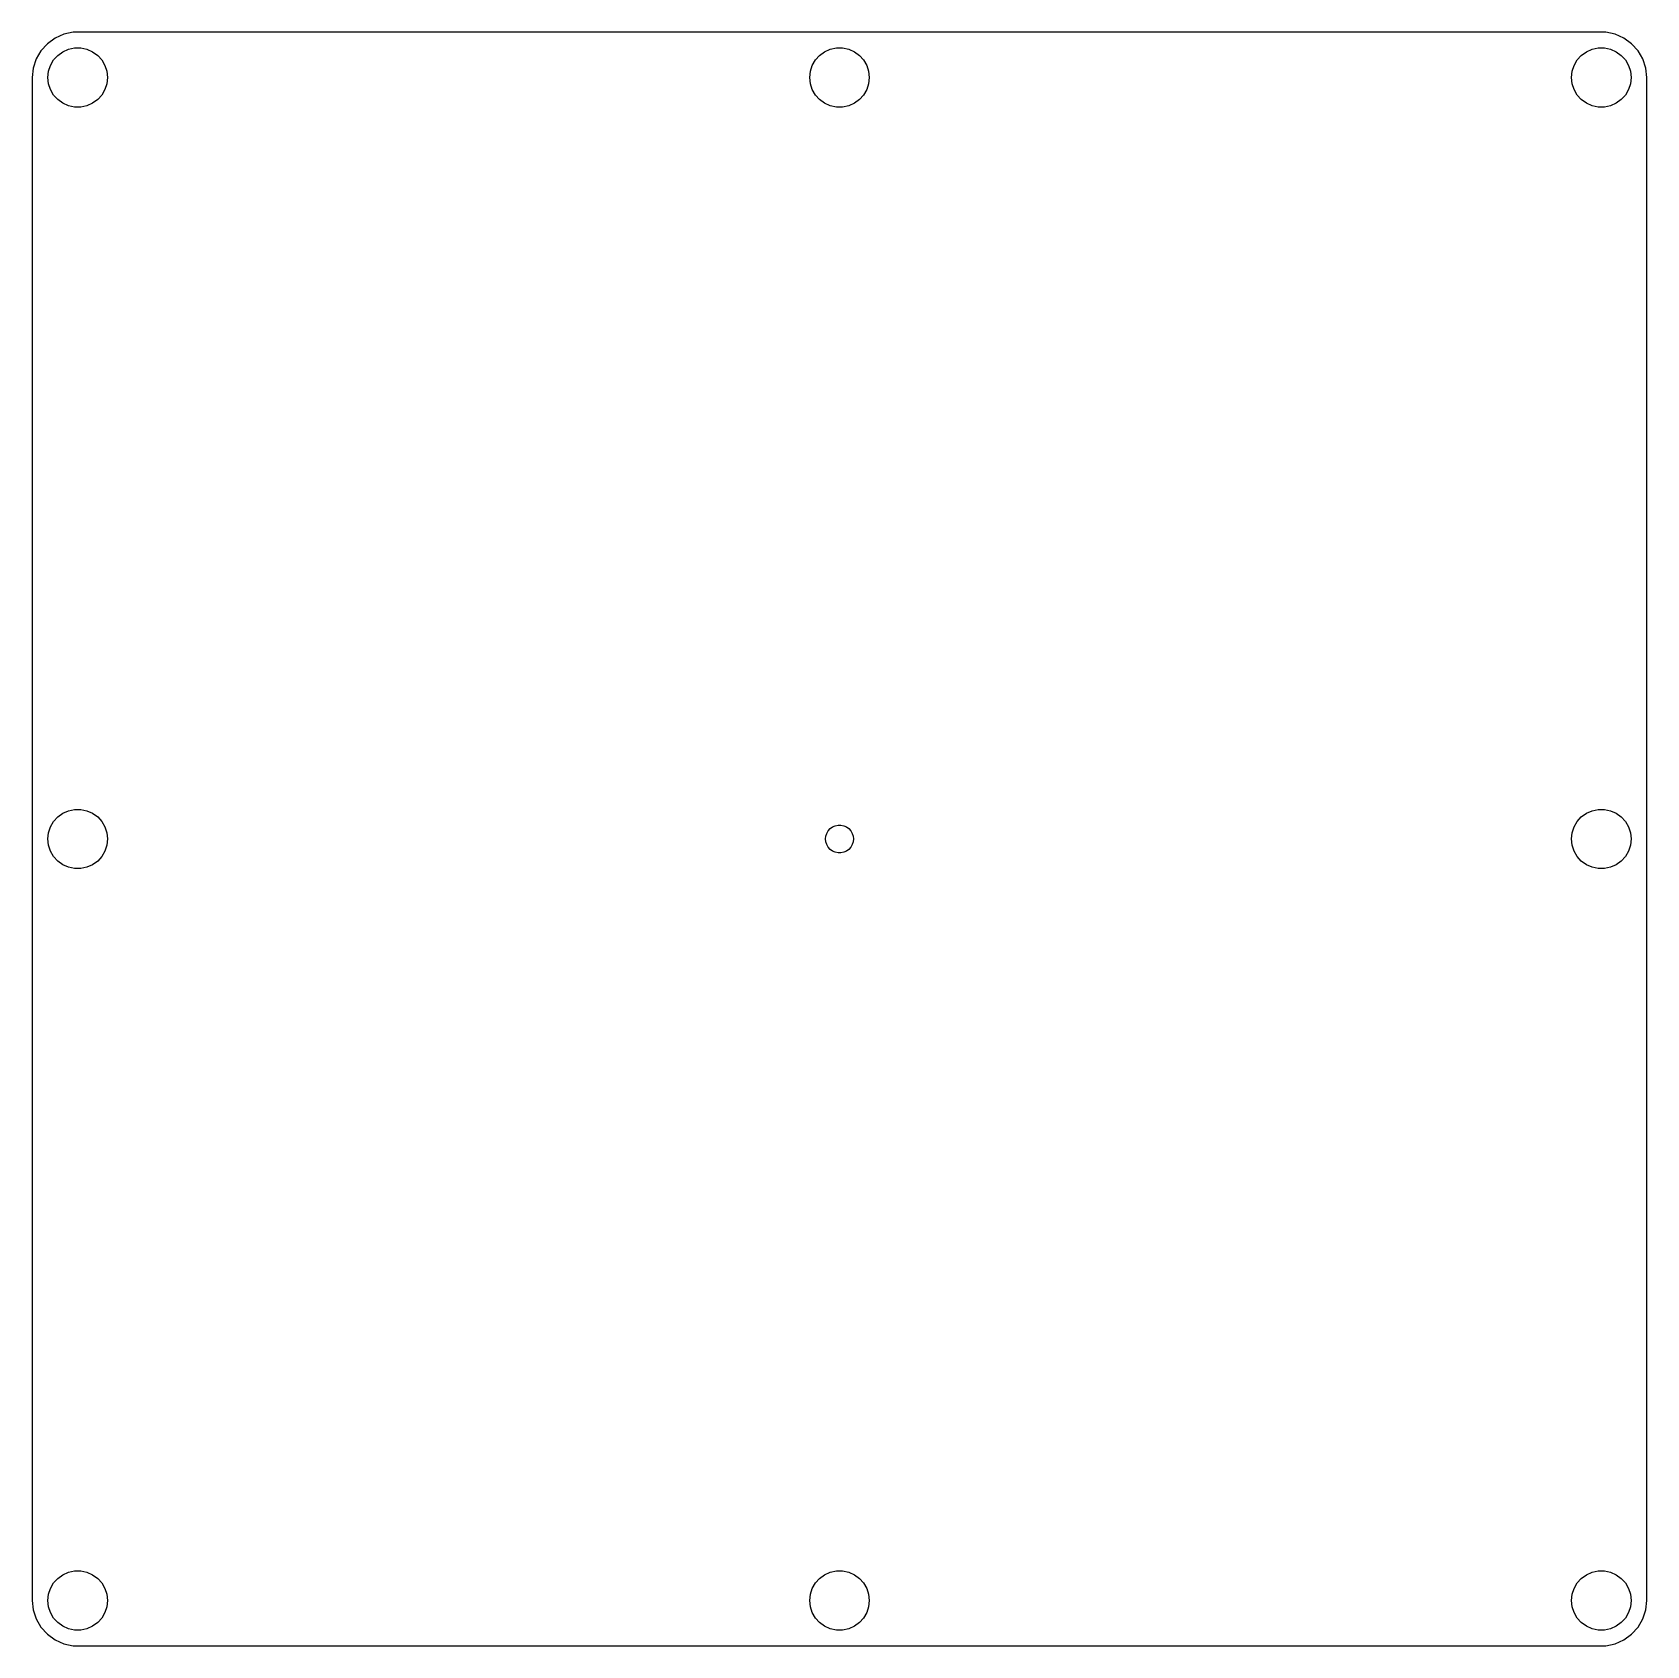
# Model space of a CAD drawing. Header units: metres. Extents: x -8 to 276, y -8 to 276.
import ezdxf

# ---------------------------------------------------------------- set-up
doc = ezdxf.new("R2010")
doc.units = ezdxf.units.M

msp = doc.modelspace()

# ---------------------------------------------------------------- linework, layer by layer
for p, q in [((-2.47212, 275.608), (-4, 274.928)), ((-0.836227, 275.956), (-2.47212, 275.608)), ((268.836, 275.956), (-0.836227, 275.956)), ((270.472, 275.608), (268.836, 275.956)), ((272, 274.928), (270.472, 275.608)), ((-6.47212, 272.702), (-7.30835, 271.254)), ((-5.35304, 273.945), (-6.47212, 272.702)), ((-4, 274.928), (-5.35304, 273.945)), ((-2.62071, 272.539), (-1.61969, 272.985)), ((-1.61969, 272.985), (-0.547867, 273.213)), ((-0.547867, 273.213), (0.547867, 273.213)), ((0.547867, 273.213), (1.61969, 272.985)), ((1.61969, 272.985), (2.62071, 272.539)), ((131.379, 272.539), (132.38, 272.985)), ((132.38, 272.985), (133.452, 273.213)), ((133.452, 273.213), (134.548, 273.213)), ((134.548, 273.213), (135.62, 272.985)), ((135.62, 272.985), (136.621, 272.539)), ((265.379, 272.539), (266.38, 272.985)), ((266.38, 272.985), (267.452, 273.213)), ((267.452, 273.213), (268.548, 273.213)), ((268.548, 273.213), (269.62, 272.985)), ((269.62, 272.985), (270.621, 272.539)), ((273.353, 273.945), (272, 274.928)), ((274.472, 272.702), (273.353, 273.945)), ((275.308, 271.254), (274.472, 272.702)), ((-7.30835, 271.254), (-7.82518, 269.663)), ((-5.12691, 269.09), (-4.7883, 270.132)), ((-4.7883, 270.132), (-4.24042, 271.081)), ((-4.24042, 271.081), (-3.5072, 271.895)), ((-3.5072, 271.895), (-2.62071, 272.539)), ((2.62071, 272.539), (3.5072, 271.895)), ((3.5072, 271.895), (4.24042, 271.081)), ((4.24042, 271.081), (4.7883, 270.132)), ((4.7883, 270.132), (5.12691, 269.09)), ((128.873, 269.09), (129.212, 270.132)), ((129.212, 270.132), (129.76, 271.081)), ((129.76, 271.081), (130.493, 271.895)), ((130.493, 271.895), (131.379, 272.539)), ((136.621, 272.539), (137.507, 271.895)), ((137.507, 271.895), (138.24, 271.081)), ((138.24, 271.081), (138.788, 270.132)), ((138.788, 270.132), (139.127, 269.09)), ((262.873, 269.09), (263.212, 270.132)), ((263.212, 270.132), (263.76, 271.081)), ((263.76, 271.081), (264.493, 271.895)), ((264.493, 271.895), (265.379, 272.539)), ((270.621, 272.539), (271.507, 271.895)), ((271.507, 271.895), (272.24, 271.081)), ((272.24, 271.081), (272.788, 270.132)), ((272.788, 270.132), (273.127, 269.09)), ((275.825, 269.663), (275.308, 271.254)), ((-7.82518, 269.663), (-8, 268)), ((-8, 268), (-8, 0)), ((-5.24144, 268), (-5.12691, 269.09)), ((-5.12691, 266.91), (-5.24144, 268)), ((5.12691, 269.09), (5.24144, 268)), ((5.24144, 268), (5.12691, 266.91)), ((128.759, 268), (128.873, 269.09)), ((128.873, 266.91), (128.759, 268)), ((139.127, 269.09), (139.241, 268)), ((139.241, 268), (139.127, 266.91)), ((262.759, 268), (262.873, 269.09)), ((262.873, 266.91), (262.759, 268)), ((273.127, 269.09), (273.241, 268)), ((273.241, 268), (273.127, 266.91)), ((276, 268), (275.825, 269.663)), ((276, 0), (276, 268)), ((-4.7883, 265.868), (-5.12691, 266.91)), ((-4.24042, 264.919), (-4.7883, 265.868)), ((-3.5072, 264.105), (-4.24042, 264.919)), ((4.24042, 264.919), (3.5072, 264.105)), ((4.7883, 265.868), (4.24042, 264.919)), ((5.12691, 266.91), (4.7883, 265.868)), ((129.212, 265.868), (128.873, 266.91)), ((129.76, 264.919), (129.212, 265.868)), ((130.493, 264.105), (129.76, 264.919)), ((138.24, 264.919), (137.507, 264.105)), ((138.788, 265.868), (138.24, 264.919)), ((139.127, 266.91), (138.788, 265.868)), ((263.212, 265.868), (262.873, 266.91)), ((263.76, 264.919), (263.212, 265.868)), ((264.493, 264.105), (263.76, 264.919)), ((272.24, 264.919), (271.507, 264.105)), ((272.788, 265.868), (272.24, 264.919)), ((273.127, 266.91), (272.788, 265.868)), ((-2.62071, 263.461), (-3.5072, 264.105)), ((-1.61969, 263.015), (-2.62071, 263.461)), ((-0.547867, 262.787), (-1.61969, 263.015)), ((0.547867, 262.787), (-0.547867, 262.787)), ((1.61969, 263.015), (0.547867, 262.787)), ((2.62071, 263.461), (1.61969, 263.015)), ((3.5072, 264.105), (2.62071, 263.461)), ((131.379, 263.461), (130.493, 264.105)), ((132.38, 263.015), (131.379, 263.461)), ((133.452, 262.787), (132.38, 263.015)), ((134.548, 262.787), (133.452, 262.787)), ((135.62, 263.015), (134.548, 262.787)), ((136.621, 263.461), (135.62, 263.015)), ((137.507, 264.105), (136.621, 263.461)), ((265.379, 263.461), (264.493, 264.105)), ((266.38, 263.015), (265.379, 263.461)), ((267.452, 262.787), (266.38, 263.015)), ((268.548, 262.787), (267.452, 262.787)), ((269.62, 263.015), (268.548, 262.787)), ((270.621, 263.461), (269.62, 263.015)), ((271.507, 264.105), (270.621, 263.461)), ((-1.61969, 138.985), (-0.547867, 139.213)), ((-0.547867, 139.213), (0.547867, 139.213)), ((0.547867, 139.213), (1.61969, 138.985)), ((266.38, 138.985), (267.452, 139.213)), ((267.452, 139.213), (268.548, 139.213)), ((268.548, 139.213), (269.62, 138.985)), ((-4.7883, 136.132), (-4.24042, 137.081)), ((-4.24042, 137.081), (-3.5072, 137.895)), ((-3.5072, 137.895), (-2.62071, 138.539)), ((-2.62071, 138.539), (-1.61969, 138.985)), ((1.61969, 138.985), (2.62071, 138.539)), ((2.62071, 138.539), (3.5072, 137.895)), ((3.5072, 137.895), (4.24042, 137.081)), ((4.24042, 137.081), (4.7883, 136.132)), ((132.775, 136.122), (133.243, 136.33)), ((133.243, 136.33), (133.744, 136.437)), ((133.744, 136.437), (134.256, 136.437)), ((134.256, 136.437), (134.757, 136.33)), ((134.757, 136.33), (135.225, 136.122)), ((263.212, 136.132), (263.76, 137.081)), ((263.76, 137.081), (264.493, 137.895)), ((264.493, 137.895), (265.379, 138.539)), ((265.379, 138.539), (266.38, 138.985)), ((269.62, 138.985), (270.621, 138.539)), ((270.621, 138.539), (271.507, 137.895)), ((271.507, 137.895), (272.24, 137.081)), ((272.24, 137.081), (272.788, 136.132)), ((-5.24144, 134), (-5.12691, 135.09)), ((-5.12691, 132.91), (-5.24144, 134)), ((-5.12691, 135.09), (-4.7883, 136.132)), ((4.7883, 136.132), (5.12691, 135.09)), ((5.12691, 135.09), (5.24144, 134)), ((5.24144, 134), (5.12691, 132.91)), ((131.55, 134), (131.604, 134.509)), ((131.604, 133.491), (131.55, 134)), ((131.604, 134.509), (131.762, 134.996)), ((131.762, 133.003), (131.604, 133.491)), ((131.762, 134.996), (132.018, 135.44)), ((132.018, 135.44), (132.361, 135.821)), ((132.361, 135.821), (132.775, 136.122)), ((135.225, 136.122), (135.639, 135.821)), ((135.639, 135.821), (135.982, 135.44)), ((135.982, 135.44), (136.238, 134.996)), ((136.238, 134.996), (136.396, 134.509)), ((136.396, 133.491), (136.238, 133.003)), ((136.396, 134.509), (136.45, 134)), ((136.45, 134), (136.396, 133.491)), ((262.759, 134), (262.873, 135.09)), ((262.873, 132.91), (262.759, 134)), ((262.873, 135.09), (263.212, 136.132)), ((272.788, 136.132), (273.127, 135.09)), ((273.127, 135.09), (273.241, 134)), ((273.241, 134), (273.127, 132.91)), ((-4.7883, 131.868), (-5.12691, 132.91)), ((-4.24042, 130.919), (-4.7883, 131.868)), ((-3.5072, 130.105), (-4.24042, 130.919)), ((4.24042, 130.919), (3.5072, 130.105)), ((4.7883, 131.868), (4.24042, 130.919)), ((5.12691, 132.91), (4.7883, 131.868)), ((132.018, 132.56), (131.762, 133.003)), ((132.361, 132.179), (132.018, 132.56)), ((132.775, 131.878), (132.361, 132.179)), ((133.243, 131.67), (132.775, 131.878)), ((133.744, 131.563), (133.243, 131.67)), ((134.256, 131.563), (133.744, 131.563)), ((134.757, 131.67), (134.256, 131.563)), ((135.225, 131.878), (134.757, 131.67)), ((135.639, 132.179), (135.225, 131.878)), ((135.982, 132.56), (135.639, 132.179)), ((136.238, 133.003), (135.982, 132.56)), ((263.212, 131.868), (262.873, 132.91)), ((263.76, 130.919), (263.212, 131.868)), ((264.493, 130.105), (263.76, 130.919)), ((272.24, 130.919), (271.507, 130.105)), ((272.788, 131.868), (272.24, 130.919)), ((273.127, 132.91), (272.788, 131.868)), ((-2.62071, 129.461), (-3.5072, 130.105)), ((-1.61969, 129.015), (-2.62071, 129.461)), ((-0.547867, 128.787), (-1.61969, 129.015)), ((0.547867, 128.787), (-0.547867, 128.787)), ((1.61969, 129.015), (0.547867, 128.787)), ((2.62071, 129.461), (1.61969, 129.015)), ((3.5072, 130.105), (2.62071, 129.461)), ((265.379, 129.461), (264.493, 130.105)), ((266.38, 129.015), (265.379, 129.461)), ((267.452, 128.787), (266.38, 129.015)), ((268.548, 128.787), (267.452, 128.787)), ((269.62, 129.015), (268.548, 128.787)), ((270.621, 129.461), (269.62, 129.015)), ((271.507, 130.105), (270.621, 129.461)), ((-4.7883, 2.13188), (-4.24042, 3.08084)), ((-4.24042, 3.08084), (-3.5072, 3.89516)), ((-3.5072, 3.89516), (-2.62071, 4.53923)), ((-2.62071, 4.53923), (-1.61969, 4.98491)), ((-1.61969, 4.98491), (-0.547867, 5.21274)), ((-0.547867, 5.21274), (0.547867, 5.21274)), ((0.547867, 5.21274), (1.61969, 4.98491)), ((1.61969, 4.98491), (2.62071, 4.53923)), ((2.62071, 4.53923), (3.5072, 3.89516)), ((3.5072, 3.89516), (4.24042, 3.08084)), ((4.24042, 3.08084), (4.7883, 2.13188)), ((129.212, 2.13188), (129.76, 3.08084)), ((129.76, 3.08084), (130.493, 3.89516)), ((130.493, 3.89516), (131.379, 4.53923)), ((131.379, 4.53923), (132.38, 4.98491)), ((132.38, 4.98491), (133.452, 5.21274)), ((133.452, 5.21274), (134.548, 5.21274)), ((134.548, 5.21274), (135.62, 4.98491)), ((135.62, 4.98491), (136.621, 4.53923)), ((136.621, 4.53923), (137.507, 3.89516)), ((137.507, 3.89516), (138.24, 3.08084)), ((138.24, 3.08084), (138.788, 2.13188)), ((263.212, 2.13188), (263.76, 3.08084)), ((263.76, 3.08084), (264.493, 3.89516)), ((264.493, 3.89516), (265.379, 4.53923)), ((265.379, 4.53923), (266.38, 4.98491)), ((266.38, 4.98491), (267.452, 5.21274)), ((267.452, 5.21274), (268.548, 5.21274)), ((268.548, 5.21274), (269.62, 4.98491)), ((269.62, 4.98491), (270.621, 4.53923)), ((270.621, 4.53923), (271.507, 3.89516)), ((271.507, 3.89516), (272.24, 3.08084)), ((272.24, 3.08084), (272.788, 2.13188)), ((-8, 0), (-7.82518, -1.66328)), ((-5.24144, 0), (-5.12691, 1.08975)), ((-5.12691, -1.08975), (-5.24144, 0)), ((-5.12691, 1.08975), (-4.7883, 2.13188)), ((4.7883, 2.13188), (5.12691, 1.08975)), ((5.12691, 1.08975), (5.24144, 0)), ((5.24144, 0), (5.12691, -1.08975)), ((128.759, 0), (128.873, 1.08975)), ((128.873, -1.08975), (128.759, 0)), ((128.873, 1.08975), (129.212, 2.13188)), ((138.788, 2.13188), (139.127, 1.08975)), ((139.127, 1.08975), (139.241, 0)), ((139.241, 0), (139.127, -1.08975)), ((262.759, 0), (262.873, 1.08975)), ((262.873, -1.08975), (262.759, 0)), ((262.873, 1.08975), (263.212, 2.13188)), ((272.788, 2.13188), (273.127, 1.08975)), ((273.127, 1.08975), (273.241, 0)), ((273.241, 0), (273.127, -1.08975)), ((275.825, -1.66328), (276, 0)), ((-7.82518, -1.66328), (-7.30835, -3.25389)), ((-4.7883, -2.13188), (-5.12691, -1.08975)), ((-4.24042, -3.08084), (-4.7883, -2.13188)), ((4.7883, -2.13188), (4.24042, -3.08084)), ((5.12691, -1.08975), (4.7883, -2.13188)), ((129.212, -2.13188), (128.873, -1.08975)), ((129.76, -3.08084), (129.212, -2.13188)), ((138.788, -2.13188), (138.24, -3.08084)), ((139.127, -1.08975), (138.788, -2.13188)), ((263.212, -2.13188), (262.873, -1.08975)), ((263.76, -3.08084), (263.212, -2.13188)), ((272.788, -2.13188), (272.24, -3.08084)), ((273.127, -1.08975), (272.788, -2.13188)), ((275.308, -3.25389), (275.825, -1.66328)), ((-7.30835, -3.25389), (-6.47212, -4.70227)), ((-6.47212, -4.70227), (-5.35304, -5.94514)), ((-3.5072, -3.89516), (-4.24042, -3.08084)), ((-2.62071, -4.53923), (-3.5072, -3.89516)), ((-1.61969, -4.98491), (-2.62071, -4.53923)), ((-0.547867, -5.21274), (-1.61969, -4.98491)), ((0.547867, -5.21274), (-0.547867, -5.21274)), ((1.61969, -4.98491), (0.547867, -5.21274)), ((2.62071, -4.53923), (1.61969, -4.98491)), ((3.5072, -3.89516), (2.62071, -4.53923)), ((4.24042, -3.08084), (3.5072, -3.89516)), ((130.493, -3.89516), (129.76, -3.08084)), ((131.379, -4.53923), (130.493, -3.89516)), ((132.38, -4.98491), (131.379, -4.53923)), ((133.452, -5.21274), (132.38, -4.98491)), ((134.548, -5.21274), (133.452, -5.21274)), ((135.62, -4.98491), (134.548, -5.21274)), ((136.621, -4.53923), (135.62, -4.98491)), ((137.507, -3.89516), (136.621, -4.53923)), ((138.24, -3.08084), (137.507, -3.89516)), ((264.493, -3.89516), (263.76, -3.08084)), ((265.379, -4.53923), (264.493, -3.89516)), ((266.38, -4.98491), (265.379, -4.53923)), ((267.452, -5.21274), (266.38, -4.98491)), ((268.548, -5.21274), (267.452, -5.21274)), ((269.62, -4.98491), (268.548, -5.21274)), ((270.621, -4.53923), (269.62, -4.98491)), ((271.507, -3.89516), (270.621, -4.53923)), ((272.24, -3.08084), (271.507, -3.89516)), ((273.353, -5.94514), (274.472, -4.70227)), ((274.472, -4.70227), (275.308, -3.25389)), ((-5.35304, -5.94514), (-4, -6.92819)), ((-4, -6.92819), (-2.47212, -7.60844)), ((-2.47212, -7.60844), (-0.836227, -7.95616)), ((-0.836227, -7.95616), (268.836, -7.95616)), ((268.836, -7.95616), (270.472, -7.60844)), ((270.472, -7.60844), (272, -6.92819)), ((272, -6.92819), (273.353, -5.94514))]:
    msp.add_line(p, q)

doc.saveas('drawing.dxf')
